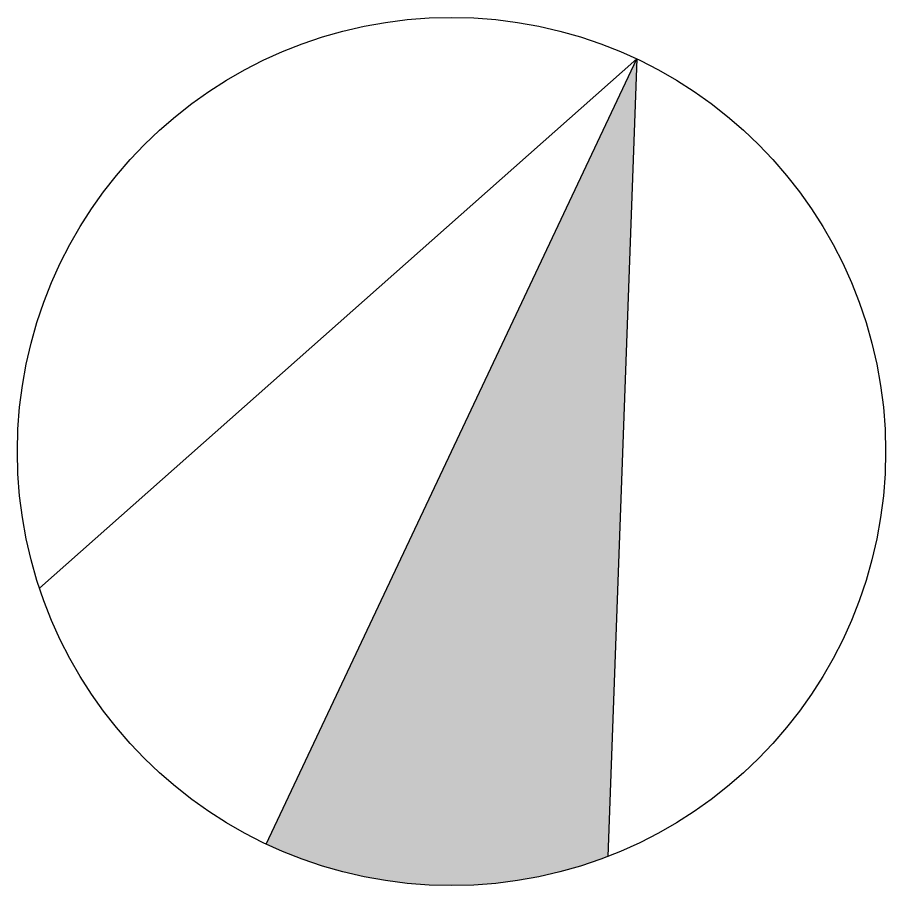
# Model space of a CAD drawing. Header units: inches. Extents: x 0 to 109, y 0 to 144.
# Drawn here: x 54.165 to 58.191, y 47.931 to 51.957 of the extents above; entities that cross this region are included whole.
import ezdxf

# ---------------------------------------------------------------- set-up
doc = ezdxf.new("R2010")
doc.units = ezdxf.units.IN
doc.header["$MEASUREMENT"] = 0

msp = doc.modelspace()

# ---------------------------------------------------------------- hatches: boundary and pattern name
h = msp.add_hatch(color=256)
h.dxf.hatch_style = 1
h.paths.add_polyline_path([(55.3185, 48.1236, 0.205152), (56.9026, 48.0657), (57.0379, 51.764)])

# ---------------------------------------------------------------- linework, layer by layer
for p, q in [((57.0379, 51.764), (54.2675, 49.3103)), ((55.3185, 48.1236), (57.0379, 51.764)), ((57.0379, 51.764), (56.9026, 48.0657))]:
    msp.add_line(p, q)
msp.add_circle((56.1782, 49.9438), 2.013)

doc.saveas('drawing.dxf')
